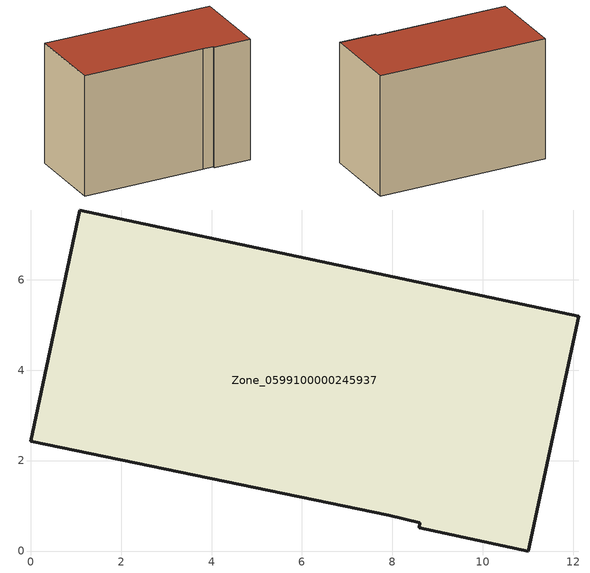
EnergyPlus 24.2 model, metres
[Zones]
Zone_0599100000245937
 floor ground (C_G): 8.61,0.63 7.92,0.79 0,2.43 1.09,7.54 12.12,5.19 11.01,0 8.6,0.52 z0
 wall outside (C_F): 1.09,7.54 0,2.43 7.92,0.79 8.61,0.63 8.6,0.52 11.01,0 12.12,5.19 1.09,7.54 z0:8.04
 roof outside (C_R): 7.92,0.79 8.61,0.63 8.6,0.52 11.01,0 12.12,5.19 1.09,7.54 0,2.43 z8.04
[BUILDING]
Pand.0599100000245937: North Axis=0; Terrain=City; Loads Convergence Tolerance Value=0.04; Temperature Convergence Tolerance Value=0.4; Solar Distribution=FullExterior; Maximum Number of Warmup Days=25; Minimum Number of Warmup Days=1
[Site:Location]
Rotterdam.The.Hague.AP_ZH_NLD Design_Conditions: Latitude=51.96; Longitude=4.45; Time Zone=1; Elevation=-4.5
[SITE:GROUNDTEMPERATURE:BUILDINGSURFACE]
18, 18, 18, 18, 18, 18, 18, 18, 18, 18, 18, 18
[MATERIAL] Thermal Absorptance=0.9; Solar Absorptance=0.7; Visible Absorptance=0.7
Name | Roughness | Thickness | Conductivity | Density | Specific Heat
G.TI.1975-1991 | MediumSmooth | 0.15 | 0.288461 | 540 | 1210
F.TI.1975-1991 | Rough | 0.3 | 0.230769 | 1920 | 840
R.TI.1975-1991 | MediumRough | 0.2 | 0.153846 | 1500 | 1000
[CONSTRUCTION]
C_G: G.TI.1975-1991
C_F: F.TI.1975-1991
C_R: R.TI.1975-1991
[ZONE]
Zone_0599100000245937: Type=1; Multiplier=1; Ceiling Height=Autocalculate; Volume=Autocalculate; Floor Area=autocalculate; Part of Total Floor Area=Yes
[ZONEINFILTRATION:DESIGNFLOWRATE]
Infil_Zone_0599100000245937: Zone or ZoneList or Space or SpaceList=Zone_0599100000245937; Schedule=AlwaysOn; Design Flow Rate Calculation Method=Flow/Area; Flow Rate per Floor Area=0.003; Constant Term Coefficient=1; Temperature Term Coefficient=0; Velocity Term Coefficient=0; Velocity Squared Term Coefficient=0
[HVACTEMPLATE:ZONE:IDEALLOADSAIRSYSTEM]
Zone_0599100000245937: Maximum Heating Supply Air Temperature=50; Minimum Cooling Supply Air Temperature=13; Maximum Heating Supply Air Humidity Ratio=0.0156; Minimum Cooling Supply Air Humidity Ratio=0.0077; Heating Limit=NoLimit; Cooling Limit=NoLimit; Dehumidification Control Type=ConstantSensibleHeatRatio; Cooling Sensible Heat Ratio=0.7; Dehumidification Setpoint=60; Humidification Control Type=None; Humidification Setpoint=30; Outdoor Air Method=None; Outdoor Air Flow Rate per Person=0.00944; Outdoor Air Flow Rate per Zone Floor Area=0; Outdoor Air Flow Rate per Zone=0; Demand Controlled Ventilation Type=None; Outdoor Air Economizer Type=NoEconomizer; Heat Recovery Type=None; Sensible Heat Recovery Effectiveness=0.7; Latent Heat Recovery Effectiveness=0.65
[ZONECONTROL:THERMOSTAT]
ThermostatControl_Zone_0599100000245937: Zone or ZoneList=Zone_0599100000245937; Control Type Schedule=DualSetpointControlType; Control 1=Thermostat_Zone_0599100000245937; Temperature Difference Between Cutout And Setpoint=0
[THERMOSTATSETPOINT:DUALSETPOINT]
Thermostat_Zone_0599100000245937: Heating Setpoint Temperature Schedule=HeatingSetpoint_Zone_0599100000245937; Cooling Setpoint Temperature Schedule=CoolingSetpoint_Zone_0599100000245937
[SCHEDULE:COMPACT]
HeatingSetpoint_Zone_0599100000245937: Through: 12/31, For: AllDays, Until: 24:00, 21
CoolingSetpoint_Zone_0599100000245937: Through: 12/31, For: AllDays, Until: 24:00, 24
DualSetpointControlType: Through: 12/31, For: AllDays, Until: 24:00, 4
AlwaysOn: Through: 12/31, For: AllDays, Until: 24:00, 1
